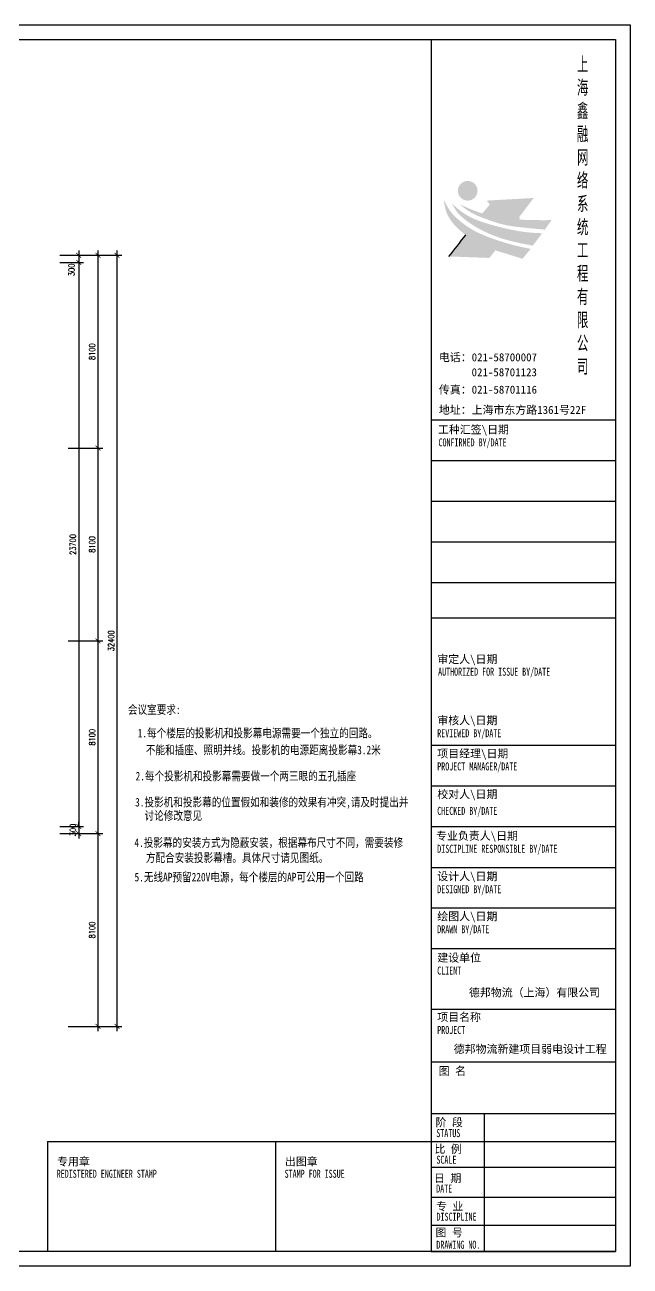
# Model space of a CAD drawing. Extents: x 243000 to 1039751, y -184758 to -16773.
# Drawn here: x 793041 to 818454, y -101127 to -48970 of the extents above; entities that cross this region are included whole.
import ezdxf
from ezdxf.enums import TextEntityAlignment as Align

# ---------------------------------------------------------------- set-up
doc = ezdxf.new("R2010")
doc.units = 0
doc.header["$LTSCALE"] = 1000
doc.header["$MEASUREMENT"] = 0
doc.layers.get('0').update_dxf_attribs({"linetype": 'CONTINUOUS'})
for name, color, linetype in [('BPM', 4, 'CONTINUOUS'), ('广播', 1, 'CONTINUOUS'), ('轴线标注', 1, 'CONTINUOUS')]:
    doc.layers.add(name, color=color, linetype=linetype)
doc.styles.add('-宋体', font='', dxfattribs={"width": 0.8})
doc.styles.add('DIM_FONT', font='romans.shx', dxfattribs={"width": 0.7, "height": 250, "bigfont": 'hztxt.shx'})
doc.styles.get("Standard").update_dxf_attribs({"font": '', "width": 0.6})
doc.styles.add('宋体', font='simhei.ttf')
doc.styles.get('-宋体').set_extended_font_data('SimSun')
doc.styles.get('Standard').set_extended_font_data('SimSun')

# ---------------------------------------------------------------- blocks, each defined once
blk = doc.blocks.new('_ArchTick')
at = {"color": 0, "linetype": 'ByBlock', "const_width": 0.15}
blk.add_lwpolyline([(-0.5, -0.5), (0.5, 0.5)], dxfattribs=at)
blk = doc.blocks.new('鑫融')
at = {"linetype": 'Continuous'}
h = blk.add_hatch(color=1, dxfattribs=at)
h.paths.add_polyline_path([(987818, -289280, 1), (991944, -289280, 1)])
edge = h.paths.add_edge_path()
edge.add_line((1003715, -290784), (993855, -291334))
edge.add_line((993855, -291334), (994544, -292159))
edge.add_line((994544, -292159), (992924, -294022))
edge.add_spline(control_points=[(992924, -294022), (991645, -293628), (990026, -292979), (988467, -292216), (988109, -292041)], knot_values=[0, 0, 0, 0, 4014.9376711, 5209.4357824, 5209.4357824, 5209.4357824, 5209.4357824], degree=3, periodic=0)
edge.add_spline(control_points=[(988109, -292041), (988795, -292602), (990432, -293941), (993554, -295167), (997411, -296538), (1001663, -297012), (1004681, -297294), (1006056, -297423)], knot_values=[0, 0, 0, 0, 2646.5876595, 6312.8869631, 9954.0507142, 14912.8068277, 19060.7683387, 19060.7683387, 19060.7683387, 19060.7683387], degree=3, periodic=0)
edge.add_spline(control_points=[(1006056, -297423), (1006521, -296760), (1006986, -296098), (1007451, -295435)], knot_values=[0, 0, 0, 0, 2427.4491595, 2427.4491595, 2427.4491595, 2427.4491595], degree=3, periodic=0)
edge.add_spline(control_points=[(1007451, -295435), (1005291, -295445), (1003072, -295455), (1000848, -295327), (1000787, -295324)], knot_values=[13179.8535283, 13179.8535283, 13179.8535283, 13179.8535283, 19663.1852893, 19843.6618262, 19843.6618262, 19843.6618262, 19843.6618262], degree=3, periodic=0)
edge.add_line((1000787, -295324), (1000701, -294754))
edge.add_line((1000701, -294754), (1003715, -290784))
blk.add_hatch(color=1, dxfattribs=at).paths.add_polyline_path([(994418, -303360), (995700, -301769), (1001357, -303540), (1003083, -301454), (1003083, -301454), (1002747, -301387), (1002575, -301354), (1002481, -301336), (1002390, -301318), (1002074, -301256), (1001126, -301061), (999573, -300705), (997875, -300223), (995535, -299479), (993552, -298723), (992089, -298085), (991204, -297635), (990029, -296926), (989081, -296263), (988056, -295443), (987260, -294730), (986603, -294009), (985972, -293185), (985401, -292215), (984850, -291096), (984948, -291725), (985143, -292776), (985334, -293478), (985521, -294013), (985809, -294644), (986487, -295698), (987137, -296484), (988188, -297511), (989405, -298540), (985885, -303042)])
h = blk.add_hatch(color=1, dxfattribs=at)
edge = h.paths.add_edge_path()
edge.add_spline(control_points=[(1005483, -298180), (1005215, -298172), (1003558, -298123), (1000300, -297782), (996443, -296881), (993006, -295888), (990309, -294856), (988168, -293412), (987035, -292363), (986563, -291925)], knot_values=[0, 0, 0, 0, 803.3341465, 4973.5995197, 9797.9442157, 12662.370996, 15713.6574954, 18414.8044862, 20344.606207, 20344.606207, 20344.606207, 20344.606207], degree=3, periodic=0)
edge.add_spline(control_points=[(986563, -291925), (986845, -292451), (987687, -294024), (990157, -296083), (993733, -298119), (998292, -299785), (1001696, -300425), (1003548, -300774)], knot_values=[0, 0, 0, 0, 1780.848963, 5324.1834554, 9403.1439183, 14138.8835046, 19786.5947599, 19786.5947599, 19786.5947599, 19786.5947599], degree=3, periodic=0)
edge.add_spline(control_points=[(1003548, -300774), (1004193, -299909), (1004838, -299044), (1005483, -298180)], knot_values=[0, 0, 0, 0, 3236.299939, 3236.299939, 3236.299939, 3236.299939], degree=3, periodic=0)
at = {"color": 1, "linetype": 'Continuous'}
blk.add_spline([(989405, -298540), (985885, -303042)], degree=3, dxfattribs=at)
blk = doc.blocks.new('fasdfa')
at = {"color": 4}
for p, q in [((898917, -115832), (927878, -115832)), ((927878, -115832), (927878, -136309)), ((899892, -116076), (927634, -116076)), ((924599, -116076), (924599, -136065)), ((927634, -116076), (927634, -136065)), ((924599, -122350), (927634, -122350)), ((924599, -123021), (927634, -123021)), ((924599, -123692), (927634, -123692)), ((924599, -124363), (927634, -124363)), ((924599, -125034), (927634, -125034)), ((924599, -125613), (927634, -125613)), ((924599, -127717), (927634, -127717)), ((924599, -128388), (927634, -128388)), ((924599, -129059), (927634, -129059)), ((924599, -129730), (927634, -129730)), ((924599, -130400), (927634, -130400)), ((924599, -131071), (927634, -131071)), ((924599, -132072), (927634, -132072)), ((924606, -132940), (927634, -132940)), ((924599, -133793), (927634, -133793)), ((925470, -133793), (925470, -136065)), ((918276, -134254), (927634, -134254)), ((918276, -134254), (918276, -136065)), ((922030, -134254), (922030, -136065)), ((924599, -134254), (927634, -134254)), ((924599, -134674), (927634, -134674)), ((924599, -135170), (927634, -135170)), ((924599, -135631), (927634, -135631)), ((927634, -136065), (899892, -136065)), ((924599, -136065), (927634, -136065)), ((927878, -136309), (898917, -136309))]:
    blk.add_line(p, q, dxfattribs=at)
at = {"layer": 'BPM', "color": 4, "linetype": 'Continuous', "xscale": 0.0786500000103843, "yscale": 0.0786500000012893, "zscale": 0.07865}
blk.add_blockref('鑫融', (847346, -95818), dxfattribs=at)
at = {"color": 4, "linetype": 'Continuous', "style": '宋体'}
for s, p in [('电话：021-58700007', (924725, -121382)), ('      021-58701123', (924725, -121629)), ('传真：021-58701116', (924725, -121916)), ('地址：上海市东方路1361号22F', (924725, -122250)), ('工种汇签\\日期', (924710, -122575)), ('审定人\\日期', (924699, -126363)), ('审核人\\日期', (924699, -127372)), ('项目经理\\日期', (924699, -127919)), ('校对人\\日期', (924699, -128591)), ('专业负责人\\日期', (924678, -129277)), ('设计人\\日期', (924699, -129945)), ('绘图人\\日期', (924699, -130605)), ('建设单位', (924699, -131287)), ('德邦物流（上海）有限公司', (925221, -131861)), ('项目名称', (924699, -132267)), ('德邦物流新建项目弱电设计工程', (924970, -132793)), ('图 名', (924723, -133156)), ('阶 段', (924670, -134003)), ('比 例', (924653, -134442)), ('专用章', (918431, -134650)), ('出图章', (922187, -134650)), ('日 期 ', (924645, -134924)), ('专 业', (924679, -135388)), ('图 号', (924669, -135820))]:
    blk.add_text(s, height=132, dxfattribs=at).set_placement(p)
at = {"color": 4, "linetype": 'Continuous', "style": '宋体', "width": 0.7}
for s, p in [('CONFIRMED BY/DATE', (924719, -122786)), ('AUTHORIZED FOR ISSUE BY/DATE', (924712, -126569)), ('REVIEWED BY/DATE', (924698, -127583)), ('PROJECT MANAGER/DATE', (924698, -128131)), ('CHECKED BY/DATE', (924698, -128864)), ('DISCIPLINE RESPONSIBLE BY/DATE', (924698, -129490)), ('DESIGNED BY/DATE', (924698, -130157)), ('DRAWN BY/DATE', (924698, -130817)), ('CLIENT', (924698, -131499)), ('PROJECT', (924698, -132479)), ('STATUS', (924682, -134180)), ('SCALE', (924684, -134619)), ('REDISTERED ENGINEER STAMP', (918426, -134851)), ('STAMP FOR ISSUE', (922182, -134851)), ('DATE', (924681, -135094)), ('DISCIPLINE', (924686, -135559)), ('DRAWING NO.', (924683, -136022))]:
    blk.add_text(s, height=132, dxfattribs=at).set_placement(p)
at = {"color": 4, "linetype": 'Continuous', "insert": (927001, -116366), "char_height": 230, "width": 252.52, "attachment_point": 1}
blk.add_mtext('{\\fYouYuan|b0|i0|c134|p49;上海鑫融网络系统工程有限公司}', dxfattribs=at)

msp = doc.modelspace()

# ---------------------------------------------------------------- linework, layer by layer
at = {"layer": '轴线标注', "color": 1}
for p, q in [((794515.1, -58653.9), (795503.2, -58653.9)), ((794855.5, -58653.9), (796309.3, -58653.9)), ((794909.3, -58653.9), (797109.3, -58653.9)), ((795303.2, -58453.9), (795303.2, -59153.9)), ((795303.2, -58753.9), (795303.2, -82853.9)), ((796109.3, -58453.9), (796109.3, -66953.9)), ((796909.3, -58453.9), (796909.3, -91253.9)), ((794515.1, -58953.9), (795503.2, -58953.9)), ((794515.1, -58953.9), (795503.2, -58953.9)), ((794855.5, -66753.9), (796309.3, -66753.9)), ((794855.5, -66753.9), (796309.3, -66753.9)), ((796109.3, -66553.9), (796109.3, -75053.9)), ((794855.5, -74853.9), (796309.3, -74853.9)), ((794855.5, -74853.9), (796309.3, -74853.9)), ((796109.3, -74653.9), (796109.3, -83153.9)), ((794515.1, -82653.9), (795503.2, -82653.9)), ((794515.1, -82653.9), (795503.2, -82653.9)), ((795303.2, -82653.9), (795303.2, -82453.9)), ((795303.2, -82653.9), (795303.2, -82953.9)), ((796109.3, -82753.9), (796109.3, -91253.9)), ((794515.1, -82953.9), (795503.2, -82953.9)), ((794855.5, -82953.9), (796309.3, -82953.9)), ((794855.5, -82953.9), (796309.3, -82953.9)), ((795303.2, -82953.9), (795303.2, -83153.9)), ((794855.5, -91053.9), (796309.3, -91053.9)), ((794909.3, -91053.9), (797109.3, -91053.9))]:
    msp.add_line(p, q, dxfattribs=at)

# ---------------------------------------------------------------- block references
at = {"color": 4, "lineweight": 5, "xscale": 2.547089064726606, "yscale": 2.547089064610191, "zscale": 2.5470890645979}
msp.add_blockref('fasdfa', (-1544933.6, 246064.5), dxfattribs=at)
at = {"layer": '轴线标注', "color": 1, "xscale": 200, "yscale": 200, "zscale": 200}
for p, rotation in [((795303.2, -58653.9), 90), ((795303.2, -58953.9), 270), ((795303.2, -58953.9), 90), ((796109.3, -58653.9), 90), ((796909.3, -58653.9), 90), ((796109.3, -66753.9), 270), ((796109.3, -66753.9), 90), ((796109.3, -74853.9), 270), ((796109.3, -74853.9), 90), ((795303.2, -82653.9), 270), ((795303.2, -82653.9), 270), ((795303.2, -82953.9), 90), ((796109.3, -82953.9), 270), ((796109.3, -82953.9), 90), ((796109.3, -91053.9), 270), ((796909.3, -91053.9), 270)]:
    msp.add_blockref('_ArchTick', p, dxfattribs=dict(at, rotation=rotation))

# ---------------------------------------------------------------- texts
at = {"layer": '广播', "color": 3, "ltscale": 500, "style": '-宋体', "width": 0.8}
for s, p in [('会议室要求:', (798474.4, -77743.5)), ('1.每个楼层的投影机和投影幕电源需要一个独立的回路。', (802813.2, -78730)), ('不能和插座、照明并线。投影机的电源距离投影幕3.2米', (803053.2, -79438.1)), ('2.每个投影机和投影幕需要做一个两三眼的五孔插座', (802321, -80536.8)), ('3.投影机和投影幕的位置假如和装修的效果有冲突,请及时提出并', (803408.7, -81632.3)), ('讨论修改意见', (799276.8, -82200.1)), ('4.投影幕的安装方式为隐蔽安装，根据幕布尺寸不同，需要装修', (803281.1, -83331.5)), ('方配合安装投影幕槽。具体尺寸请见图纸。', (801953.3, -83966.2)), ('5.无线AP预留220V电源，每个楼层的AP可公用一个回路', (802456, -84779.6))]:
    msp.add_text(s, height=360, dxfattribs=at).set_placement(p, align=Align.MIDDLE_CENTER)
at = {"layer": '轴线标注', "color": 2, "char_height": 250, "attachment_point": 5, "rotation": 90, "style": 'DIM_FONT'}
for s, insert in [('\\A1;300', (795003.2, -59267.2)), ('\\A1;23700', (795058.2, -70803.9)), ('\\A1;300', (795058.2, -82803.9))]:
    msp.add_mtext(s, dxfattribs=dict(at, insert=insert))
at = {"layer": '轴线标注', "color": 1, "char_height": 250, "attachment_point": 5, "rotation": 90, "style": 'DIM_FONT'}
for s, insert in [('\\A1;8100', (795864.3, -62703.9)), ('\\A1;8100', (795864.3, -70803.9)), ('\\A1;32400', (796664.3, -74853.9)), ('\\A1;8100', (795864.3, -78903.9)), ('\\A1;8100', (795864.3, -87003.9))]:
    msp.add_mtext(s, dxfattribs=dict(at, insert=insert))

doc.saveas('drawing.dxf')
